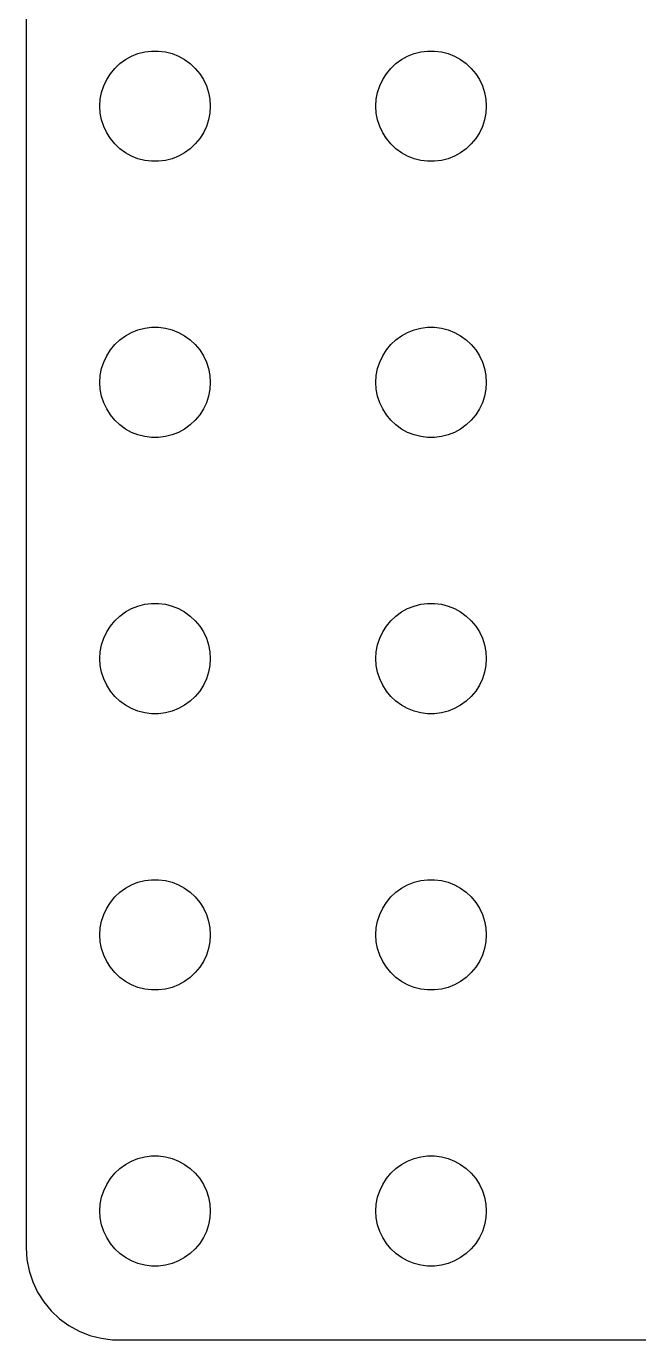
# Model space of a CAD drawing. Header units: metres. Extents: x -134 to 134, y -134 to 134.
# Drawn here: x -134.5 to -101.2, y -134.5 to -63.2 of the extents above; entities that cross this region are included whole.
import ezdxf

# ---------------------------------------------------------------- set-up
doc = ezdxf.new("R2010")
doc.units = ezdxf.units.M

msp = doc.modelspace()

# ---------------------------------------------------------------- linework, layer by layer
for p, q in [((-134.5, 129.5), (-134.5, -129.5)), ((-129.107, -64.967), (-128.777, -64.7855)), ((-128.777, -64.7855), (-128.427, -64.6468)), ((-128.427, -64.6468), (-128.062, -64.5531)), ((-128.062, -64.5531), (-127.688, -64.5059)), ((-127.688, -64.5059), (-127.312, -64.5059)), ((-127.312, -64.5059), (-126.938, -64.5531)), ((-126.938, -64.5531), (-126.573, -64.6468)), ((-126.573, -64.6468), (-126.223, -64.7855)), ((-126.223, -64.7855), (-125.893, -64.967)), ((-114.107, -64.967), (-113.777, -64.7855)), ((-113.777, -64.7855), (-113.427, -64.6468)), ((-113.427, -64.6468), (-113.062, -64.5531)), ((-113.062, -64.5531), (-112.688, -64.5059)), ((-112.688, -64.5059), (-112.312, -64.5059)), ((-112.312, -64.5059), (-111.938, -64.5531)), ((-111.938, -64.5531), (-111.573, -64.6468)), ((-111.573, -64.6468), (-111.223, -64.7855)), ((-111.223, -64.7855), (-110.893, -64.967)), ((-129.927, -65.7366), (-129.687, -65.4464)), ((-129.687, -65.4464), (-129.412, -65.1885)), ((-129.412, -65.1885), (-129.107, -64.967)), ((-125.893, -64.967), (-125.588, -65.1885)), ((-125.588, -65.1885), (-125.313, -65.4464)), ((-125.313, -65.4464), (-125.073, -65.7366)), ((-114.927, -65.7366), (-114.687, -65.4464)), ((-114.687, -65.4464), (-114.412, -65.1885)), ((-114.412, -65.1885), (-114.107, -64.967)), ((-110.893, -64.967), (-110.588, -65.1885)), ((-110.588, -65.1885), (-110.313, -65.4464)), ((-110.313, -65.4464), (-110.073, -65.7366)), ((-130.289, -66.3956), (-130.129, -66.0547)), ((-130.129, -66.0547), (-129.927, -65.7366)), ((-125.073, -65.7366), (-124.871, -66.0547)), ((-124.871, -66.0547), (-124.711, -66.3956)), ((-115.289, -66.3956), (-115.129, -66.0547)), ((-115.129, -66.0547), (-114.927, -65.7366)), ((-110.073, -65.7366), (-109.871, -66.0547)), ((-109.871, -66.0547), (-109.711, -66.3956)), ((-130.476, -67.124), (-130.406, -66.7539)), ((-130.406, -66.7539), (-130.289, -66.3956)), ((-124.711, -66.3956), (-124.594, -66.7539)), ((-124.594, -66.7539), (-124.524, -67.124)), ((-115.476, -67.124), (-115.406, -66.7539)), ((-115.406, -66.7539), (-115.289, -66.3956)), ((-109.711, -66.3956), (-109.594, -66.7539)), ((-109.594, -66.7539), (-109.524, -67.124)), ((-130.5, -67.5), (-130.476, -67.124)), ((-130.476, -67.876), (-130.5, -67.5)), ((-124.524, -67.124), (-124.5, -67.5)), ((-124.5, -67.5), (-124.524, -67.876)), ((-115.5, -67.5), (-115.476, -67.124)), ((-115.476, -67.876), (-115.5, -67.5)), ((-109.524, -67.124), (-109.5, -67.5)), ((-109.5, -67.5), (-109.524, -67.876)), ((-130.406, -68.2461), (-130.476, -67.876)), ((-130.289, -68.6044), (-130.406, -68.2461)), ((-124.594, -68.2461), (-124.711, -68.6044)), ((-124.524, -67.876), (-124.594, -68.2461)), ((-115.406, -68.2461), (-115.476, -67.876)), ((-115.289, -68.6044), (-115.406, -68.2461)), ((-109.594, -68.2461), (-109.711, -68.6044)), ((-109.524, -67.876), (-109.594, -68.2461)), ((-130.129, -68.9453), (-130.289, -68.6044)), ((-129.927, -69.2634), (-130.129, -68.9453)), ((-124.871, -68.9453), (-125.073, -69.2634)), ((-124.711, -68.6044), (-124.871, -68.9453)), ((-115.129, -68.9453), (-115.289, -68.6044)), ((-114.927, -69.2634), (-115.129, -68.9453)), ((-109.871, -68.9453), (-110.073, -69.2634)), ((-109.711, -68.6044), (-109.871, -68.9453)), ((-129.687, -69.5536), (-129.927, -69.2634)), ((-129.412, -69.8115), (-129.687, -69.5536)), ((-129.107, -70.033), (-129.412, -69.8115)), ((-125.588, -69.8115), (-125.893, -70.033)), ((-125.313, -69.5536), (-125.588, -69.8115)), ((-125.073, -69.2634), (-125.313, -69.5536)), ((-114.687, -69.5536), (-114.927, -69.2634)), ((-114.412, -69.8115), (-114.687, -69.5536)), ((-114.107, -70.033), (-114.412, -69.8115)), ((-110.588, -69.8115), (-110.893, -70.033)), ((-110.313, -69.5536), (-110.588, -69.8115)), ((-110.073, -69.2634), (-110.313, -69.5536)), ((-128.777, -70.2145), (-129.107, -70.033)), ((-128.427, -70.3532), (-128.777, -70.2145)), ((-128.062, -70.4469), (-128.427, -70.3532)), ((-127.688, -70.4941), (-128.062, -70.4469)), ((-127.312, -70.4941), (-127.688, -70.4941)), ((-126.938, -70.4469), (-127.312, -70.4941)), ((-126.573, -70.3532), (-126.938, -70.4469)), ((-126.223, -70.2145), (-126.573, -70.3532)), ((-125.893, -70.033), (-126.223, -70.2145)), ((-113.777, -70.2145), (-114.107, -70.033)), ((-113.427, -70.3532), (-113.777, -70.2145)), ((-113.062, -70.4469), (-113.427, -70.3532)), ((-112.688, -70.4941), (-113.062, -70.4469)), ((-112.312, -70.4941), (-112.688, -70.4941)), ((-111.938, -70.4469), (-112.312, -70.4941)), ((-111.573, -70.3532), (-111.938, -70.4469)), ((-111.223, -70.2145), (-111.573, -70.3532)), ((-110.893, -70.033), (-111.223, -70.2145)), ((-129.107, -79.967), (-128.777, -79.7855)), ((-128.777, -79.7855), (-128.427, -79.6468)), ((-128.427, -79.6468), (-128.062, -79.5531)), ((-128.062, -79.5531), (-127.688, -79.5059)), ((-127.688, -79.5059), (-127.312, -79.5059)), ((-127.312, -79.5059), (-126.938, -79.5531)), ((-126.938, -79.5531), (-126.573, -79.6468)), ((-126.573, -79.6468), (-126.223, -79.7855)), ((-126.223, -79.7855), (-125.893, -79.967)), ((-114.107, -79.967), (-113.777, -79.7855)), ((-113.777, -79.7855), (-113.427, -79.6468)), ((-113.427, -79.6468), (-113.062, -79.5531)), ((-113.062, -79.5531), (-112.688, -79.5059)), ((-112.688, -79.5059), (-112.312, -79.5059)), ((-112.312, -79.5059), (-111.938, -79.5531)), ((-111.938, -79.5531), (-111.573, -79.6468)), ((-111.573, -79.6468), (-111.223, -79.7855)), ((-111.223, -79.7855), (-110.893, -79.967)), ((-129.927, -80.7366), (-129.687, -80.4464)), ((-129.687, -80.4464), (-129.412, -80.1885)), ((-129.412, -80.1885), (-129.107, -79.967)), ((-125.893, -79.967), (-125.588, -80.1885)), ((-125.588, -80.1885), (-125.313, -80.4464)), ((-125.313, -80.4464), (-125.073, -80.7366)), ((-114.927, -80.7366), (-114.687, -80.4464)), ((-114.687, -80.4464), (-114.412, -80.1885)), ((-114.412, -80.1885), (-114.107, -79.967)), ((-110.893, -79.967), (-110.588, -80.1885)), ((-110.588, -80.1885), (-110.313, -80.4464)), ((-110.313, -80.4464), (-110.073, -80.7366)), ((-130.289, -81.3956), (-130.129, -81.0547)), ((-130.129, -81.0547), (-129.927, -80.7366)), ((-125.073, -80.7366), (-124.871, -81.0547)), ((-124.871, -81.0547), (-124.711, -81.3956)), ((-115.289, -81.3956), (-115.129, -81.0547)), ((-115.129, -81.0547), (-114.927, -80.7366)), ((-110.073, -80.7366), (-109.871, -81.0547)), ((-109.871, -81.0547), (-109.711, -81.3956)), ((-130.476, -82.124), (-130.406, -81.7539)), ((-130.406, -81.7539), (-130.289, -81.3956)), ((-124.711, -81.3956), (-124.594, -81.7539)), ((-124.594, -81.7539), (-124.524, -82.124)), ((-115.476, -82.124), (-115.406, -81.7539)), ((-115.406, -81.7539), (-115.289, -81.3956)), ((-109.711, -81.3956), (-109.594, -81.7539)), ((-109.594, -81.7539), (-109.524, -82.124)), ((-130.5, -82.5), (-130.476, -82.124)), ((-130.476, -82.876), (-130.5, -82.5)), ((-124.524, -82.124), (-124.5, -82.5)), ((-124.5, -82.5), (-124.524, -82.876)), ((-115.5, -82.5), (-115.476, -82.124)), ((-115.476, -82.876), (-115.5, -82.5)), ((-109.524, -82.124), (-109.5, -82.5)), ((-109.5, -82.5), (-109.524, -82.876)), ((-130.406, -83.2461), (-130.476, -82.876)), ((-130.289, -83.6044), (-130.406, -83.2461)), ((-124.594, -83.2461), (-124.711, -83.6044)), ((-124.524, -82.876), (-124.594, -83.2461)), ((-115.406, -83.2461), (-115.476, -82.876)), ((-115.289, -83.6044), (-115.406, -83.2461)), ((-109.594, -83.2461), (-109.711, -83.6044)), ((-109.524, -82.876), (-109.594, -83.2461)), ((-130.129, -83.9453), (-130.289, -83.6044)), ((-129.927, -84.2634), (-130.129, -83.9453)), ((-124.871, -83.9453), (-125.073, -84.2634)), ((-124.711, -83.6044), (-124.871, -83.9453)), ((-115.129, -83.9453), (-115.289, -83.6044)), ((-114.927, -84.2634), (-115.129, -83.9453)), ((-109.871, -83.9453), (-110.073, -84.2634)), ((-109.711, -83.6044), (-109.871, -83.9453)), ((-129.687, -84.5536), (-129.927, -84.2634)), ((-129.412, -84.8115), (-129.687, -84.5536)), ((-129.107, -85.033), (-129.412, -84.8115)), ((-125.588, -84.8115), (-125.893, -85.033)), ((-125.313, -84.5536), (-125.588, -84.8115)), ((-125.073, -84.2634), (-125.313, -84.5536)), ((-114.687, -84.5536), (-114.927, -84.2634)), ((-114.412, -84.8115), (-114.687, -84.5536)), ((-114.107, -85.033), (-114.412, -84.8115)), ((-110.588, -84.8115), (-110.893, -85.033)), ((-110.313, -84.5536), (-110.588, -84.8115)), ((-110.073, -84.2634), (-110.313, -84.5536)), ((-128.777, -85.2145), (-129.107, -85.033)), ((-128.427, -85.3532), (-128.777, -85.2145)), ((-128.062, -85.4469), (-128.427, -85.3532)), ((-127.688, -85.4941), (-128.062, -85.4469)), ((-127.312, -85.4941), (-127.688, -85.4941)), ((-126.938, -85.4469), (-127.312, -85.4941)), ((-126.573, -85.3532), (-126.938, -85.4469)), ((-126.223, -85.2145), (-126.573, -85.3532)), ((-125.893, -85.033), (-126.223, -85.2145)), ((-113.777, -85.2145), (-114.107, -85.033)), ((-113.427, -85.3532), (-113.777, -85.2145)), ((-113.062, -85.4469), (-113.427, -85.3532)), ((-112.688, -85.4941), (-113.062, -85.4469)), ((-112.312, -85.4941), (-112.688, -85.4941)), ((-111.938, -85.4469), (-112.312, -85.4941)), ((-111.573, -85.3532), (-111.938, -85.4469)), ((-111.223, -85.2145), (-111.573, -85.3532)), ((-110.893, -85.033), (-111.223, -85.2145)), ((-129.107, -94.967), (-128.777, -94.7855)), ((-128.777, -94.7855), (-128.427, -94.6468)), ((-128.427, -94.6468), (-128.062, -94.5531)), ((-128.062, -94.5531), (-127.688, -94.5059)), ((-127.688, -94.5059), (-127.312, -94.5059)), ((-127.312, -94.5059), (-126.938, -94.5531)), ((-126.938, -94.5531), (-126.573, -94.6468)), ((-126.573, -94.6468), (-126.223, -94.7855)), ((-126.223, -94.7855), (-125.893, -94.967)), ((-114.107, -94.967), (-113.777, -94.7855)), ((-113.777, -94.7855), (-113.427, -94.6468)), ((-113.427, -94.6468), (-113.062, -94.5531)), ((-113.062, -94.5531), (-112.688, -94.5059)), ((-112.688, -94.5059), (-112.312, -94.5059)), ((-112.312, -94.5059), (-111.938, -94.5531)), ((-111.938, -94.5531), (-111.573, -94.6468)), ((-111.573, -94.6468), (-111.223, -94.7855)), ((-111.223, -94.7855), (-110.893, -94.967)), ((-129.927, -95.7366), (-129.687, -95.4464)), ((-129.687, -95.4464), (-129.412, -95.1885)), ((-129.412, -95.1885), (-129.107, -94.967)), ((-125.893, -94.967), (-125.588, -95.1885)), ((-125.588, -95.1885), (-125.313, -95.4464)), ((-125.313, -95.4464), (-125.073, -95.7366)), ((-114.927, -95.7366), (-114.687, -95.4464)), ((-114.687, -95.4464), (-114.412, -95.1885)), ((-114.412, -95.1885), (-114.107, -94.967)), ((-110.893, -94.967), (-110.588, -95.1885)), ((-110.588, -95.1885), (-110.313, -95.4464)), ((-110.313, -95.4464), (-110.073, -95.7366)), ((-130.289, -96.3956), (-130.129, -96.0547)), ((-130.129, -96.0547), (-129.927, -95.7366)), ((-125.073, -95.7366), (-124.871, -96.0547)), ((-124.871, -96.0547), (-124.711, -96.3956)), ((-115.289, -96.3956), (-115.129, -96.0547)), ((-115.129, -96.0547), (-114.927, -95.7366)), ((-110.073, -95.7366), (-109.871, -96.0547)), ((-109.871, -96.0547), (-109.711, -96.3956)), ((-130.476, -97.124), (-130.406, -96.7539)), ((-130.406, -96.7539), (-130.289, -96.3956)), ((-124.711, -96.3956), (-124.594, -96.7539)), ((-124.594, -96.7539), (-124.524, -97.124)), ((-115.476, -97.124), (-115.406, -96.7539)), ((-115.406, -96.7539), (-115.289, -96.3956)), ((-109.711, -96.3956), (-109.594, -96.7539)), ((-109.594, -96.7539), (-109.524, -97.124)), ((-130.5, -97.5), (-130.476, -97.124)), ((-130.476, -97.876), (-130.5, -97.5)), ((-124.524, -97.124), (-124.5, -97.5)), ((-124.5, -97.5), (-124.524, -97.876)), ((-115.5, -97.5), (-115.476, -97.124)), ((-115.476, -97.876), (-115.5, -97.5)), ((-109.524, -97.124), (-109.5, -97.5)), ((-109.5, -97.5), (-109.524, -97.876)), ((-130.406, -98.2461), (-130.476, -97.876)), ((-130.289, -98.6044), (-130.406, -98.2461)), ((-124.594, -98.2461), (-124.711, -98.6044)), ((-124.524, -97.876), (-124.594, -98.2461)), ((-115.406, -98.2461), (-115.476, -97.876)), ((-115.289, -98.6044), (-115.406, -98.2461)), ((-109.594, -98.2461), (-109.711, -98.6044)), ((-109.524, -97.876), (-109.594, -98.2461)), ((-130.129, -98.9453), (-130.289, -98.6044)), ((-129.927, -99.2634), (-130.129, -98.9453)), ((-124.871, -98.9453), (-125.073, -99.2634)), ((-124.711, -98.6044), (-124.871, -98.9453)), ((-115.129, -98.9453), (-115.289, -98.6044)), ((-114.927, -99.2634), (-115.129, -98.9453)), ((-109.871, -98.9453), (-110.073, -99.2634)), ((-109.711, -98.6044), (-109.871, -98.9453)), ((-129.687, -99.5536), (-129.927, -99.2634)), ((-129.412, -99.8115), (-129.687, -99.5536)), ((-129.107, -100.033), (-129.412, -99.8115)), ((-125.588, -99.8115), (-125.893, -100.033)), ((-125.313, -99.5536), (-125.588, -99.8115)), ((-125.073, -99.2634), (-125.313, -99.5536)), ((-114.687, -99.5536), (-114.927, -99.2634)), ((-114.412, -99.8115), (-114.687, -99.5536)), ((-114.107, -100.033), (-114.412, -99.8115)), ((-110.588, -99.8115), (-110.893, -100.033)), ((-110.313, -99.5536), (-110.588, -99.8115)), ((-110.073, -99.2634), (-110.313, -99.5536)), ((-128.777, -100.214), (-129.107, -100.033)), ((-128.427, -100.353), (-128.777, -100.214)), ((-128.062, -100.447), (-128.427, -100.353)), ((-127.688, -100.494), (-128.062, -100.447)), ((-127.312, -100.494), (-127.688, -100.494)), ((-126.938, -100.447), (-127.312, -100.494)), ((-126.573, -100.353), (-126.938, -100.447)), ((-126.223, -100.214), (-126.573, -100.353)), ((-125.893, -100.033), (-126.223, -100.214)), ((-113.777, -100.214), (-114.107, -100.033)), ((-113.427, -100.353), (-113.777, -100.214)), ((-113.062, -100.447), (-113.427, -100.353)), ((-112.688, -100.494), (-113.062, -100.447)), ((-112.312, -100.494), (-112.688, -100.494)), ((-111.938, -100.447), (-112.312, -100.494)), ((-111.573, -100.353), (-111.938, -100.447)), ((-111.223, -100.214), (-111.573, -100.353)), ((-110.893, -100.033), (-111.223, -100.214)), ((-129.107, -109.967), (-128.777, -109.786)), ((-128.777, -109.786), (-128.427, -109.647)), ((-128.427, -109.647), (-128.062, -109.553)), ((-128.062, -109.553), (-127.688, -109.506)), ((-127.688, -109.506), (-127.312, -109.506)), ((-127.312, -109.506), (-126.938, -109.553)), ((-126.938, -109.553), (-126.573, -109.647)), ((-126.573, -109.647), (-126.223, -109.786)), ((-126.223, -109.786), (-125.893, -109.967)), ((-114.107, -109.967), (-113.777, -109.786)), ((-113.777, -109.786), (-113.427, -109.647)), ((-113.427, -109.647), (-113.062, -109.553)), ((-113.062, -109.553), (-112.688, -109.506)), ((-112.688, -109.506), (-112.312, -109.506)), ((-112.312, -109.506), (-111.938, -109.553)), ((-111.938, -109.553), (-111.573, -109.647)), ((-111.573, -109.647), (-111.223, -109.786)), ((-111.223, -109.786), (-110.893, -109.967)), ((-129.927, -110.737), (-129.687, -110.446)), ((-129.687, -110.446), (-129.412, -110.188)), ((-129.412, -110.188), (-129.107, -109.967)), ((-125.893, -109.967), (-125.588, -110.188)), ((-125.588, -110.188), (-125.313, -110.446)), ((-125.313, -110.446), (-125.073, -110.737)), ((-114.927, -110.737), (-114.687, -110.446)), ((-114.687, -110.446), (-114.412, -110.188)), ((-114.412, -110.188), (-114.107, -109.967)), ((-110.893, -109.967), (-110.588, -110.188)), ((-110.588, -110.188), (-110.313, -110.446)), ((-110.313, -110.446), (-110.073, -110.737)), ((-130.289, -111.396), (-130.129, -111.055)), ((-130.129, -111.055), (-129.927, -110.737)), ((-125.073, -110.737), (-124.871, -111.055)), ((-124.871, -111.055), (-124.711, -111.396)), ((-115.289, -111.396), (-115.129, -111.055)), ((-115.129, -111.055), (-114.927, -110.737)), ((-110.073, -110.737), (-109.871, -111.055)), ((-109.871, -111.055), (-109.711, -111.396)), ((-130.476, -112.124), (-130.406, -111.754)), ((-130.406, -111.754), (-130.289, -111.396)), ((-124.711, -111.396), (-124.594, -111.754)), ((-124.594, -111.754), (-124.524, -112.124)), ((-115.476, -112.124), (-115.406, -111.754)), ((-115.406, -111.754), (-115.289, -111.396)), ((-109.711, -111.396), (-109.594, -111.754)), ((-109.594, -111.754), (-109.524, -112.124)), ((-130.5, -112.5), (-130.476, -112.124)), ((-130.476, -112.876), (-130.5, -112.5)), ((-124.524, -112.124), (-124.5, -112.5)), ((-124.5, -112.5), (-124.524, -112.876)), ((-115.5, -112.5), (-115.476, -112.124)), ((-115.476, -112.876), (-115.5, -112.5)), ((-109.524, -112.124), (-109.5, -112.5)), ((-109.5, -112.5), (-109.524, -112.876)), ((-130.406, -113.246), (-130.476, -112.876)), ((-130.289, -113.604), (-130.406, -113.246)), ((-124.594, -113.246), (-124.711, -113.604)), ((-124.524, -112.876), (-124.594, -113.246)), ((-115.406, -113.246), (-115.476, -112.876)), ((-115.289, -113.604), (-115.406, -113.246)), ((-109.594, -113.246), (-109.711, -113.604)), ((-109.524, -112.876), (-109.594, -113.246)), ((-130.129, -113.945), (-130.289, -113.604)), ((-129.927, -114.263), (-130.129, -113.945)), ((-124.871, -113.945), (-125.073, -114.263)), ((-124.711, -113.604), (-124.871, -113.945)), ((-115.129, -113.945), (-115.289, -113.604)), ((-114.927, -114.263), (-115.129, -113.945)), ((-109.871, -113.945), (-110.073, -114.263)), ((-109.711, -113.604), (-109.871, -113.945)), ((-129.687, -114.554), (-129.927, -114.263)), ((-129.412, -114.812), (-129.687, -114.554)), ((-129.107, -115.033), (-129.412, -114.812)), ((-125.588, -114.812), (-125.893, -115.033)), ((-125.313, -114.554), (-125.588, -114.812)), ((-125.073, -114.263), (-125.313, -114.554)), ((-114.687, -114.554), (-114.927, -114.263)), ((-114.412, -114.812), (-114.687, -114.554)), ((-114.107, -115.033), (-114.412, -114.812)), ((-110.588, -114.812), (-110.893, -115.033)), ((-110.313, -114.554), (-110.588, -114.812)), ((-110.073, -114.263), (-110.313, -114.554)), ((-128.777, -115.214), (-129.107, -115.033)), ((-128.427, -115.353), (-128.777, -115.214)), ((-128.062, -115.447), (-128.427, -115.353)), ((-127.688, -115.494), (-128.062, -115.447)), ((-127.312, -115.494), (-127.688, -115.494)), ((-126.938, -115.447), (-127.312, -115.494)), ((-126.573, -115.353), (-126.938, -115.447)), ((-126.223, -115.214), (-126.573, -115.353)), ((-125.893, -115.033), (-126.223, -115.214)), ((-113.777, -115.214), (-114.107, -115.033)), ((-113.427, -115.353), (-113.777, -115.214)), ((-113.062, -115.447), (-113.427, -115.353)), ((-112.688, -115.494), (-113.062, -115.447)), ((-112.312, -115.494), (-112.688, -115.494)), ((-111.938, -115.447), (-112.312, -115.494)), ((-111.573, -115.353), (-111.938, -115.447)), ((-111.223, -115.214), (-111.573, -115.353)), ((-110.893, -115.033), (-111.223, -115.214)), ((-129.107, -124.967), (-128.777, -124.786)), ((-128.777, -124.786), (-128.427, -124.647)), ((-128.427, -124.647), (-128.062, -124.553)), ((-128.062, -124.553), (-127.688, -124.506)), ((-127.688, -124.506), (-127.312, -124.506)), ((-127.312, -124.506), (-126.938, -124.553)), ((-126.938, -124.553), (-126.573, -124.647)), ((-126.573, -124.647), (-126.223, -124.786)), ((-126.223, -124.786), (-125.893, -124.967)), ((-114.107, -124.967), (-113.777, -124.786)), ((-113.777, -124.786), (-113.427, -124.647)), ((-113.427, -124.647), (-113.062, -124.553)), ((-113.062, -124.553), (-112.688, -124.506)), ((-112.688, -124.506), (-112.312, -124.506)), ((-112.312, -124.506), (-111.938, -124.553)), ((-111.938, -124.553), (-111.573, -124.647)), ((-111.573, -124.647), (-111.223, -124.786)), ((-111.223, -124.786), (-110.893, -124.967)), ((-129.927, -125.737), (-129.687, -125.446)), ((-129.687, -125.446), (-129.412, -125.188)), ((-129.412, -125.188), (-129.107, -124.967)), ((-125.893, -124.967), (-125.588, -125.188)), ((-125.588, -125.188), (-125.313, -125.446)), ((-125.313, -125.446), (-125.073, -125.737)), ((-114.927, -125.737), (-114.687, -125.446)), ((-114.687, -125.446), (-114.412, -125.188)), ((-114.412, -125.188), (-114.107, -124.967)), ((-110.893, -124.967), (-110.588, -125.188)), ((-110.588, -125.188), (-110.313, -125.446)), ((-110.313, -125.446), (-110.073, -125.737)), ((-130.289, -126.396), (-130.129, -126.055)), ((-130.129, -126.055), (-129.927, -125.737)), ((-125.073, -125.737), (-124.871, -126.055)), ((-124.871, -126.055), (-124.711, -126.396)), ((-115.289, -126.396), (-115.129, -126.055)), ((-115.129, -126.055), (-114.927, -125.737)), ((-110.073, -125.737), (-109.871, -126.055)), ((-109.871, -126.055), (-109.711, -126.396)), ((-130.476, -127.124), (-130.406, -126.754)), ((-130.406, -126.754), (-130.289, -126.396)), ((-124.711, -126.396), (-124.594, -126.754)), ((-124.594, -126.754), (-124.524, -127.124)), ((-115.476, -127.124), (-115.406, -126.754)), ((-115.406, -126.754), (-115.289, -126.396)), ((-109.711, -126.396), (-109.594, -126.754)), ((-109.594, -126.754), (-109.524, -127.124)), ((-130.5, -127.5), (-130.476, -127.124)), ((-130.476, -127.876), (-130.5, -127.5)), ((-124.524, -127.124), (-124.5, -127.5)), ((-124.5, -127.5), (-124.524, -127.876)), ((-115.5, -127.5), (-115.476, -127.124)), ((-115.476, -127.876), (-115.5, -127.5)), ((-109.524, -127.124), (-109.5, -127.5)), ((-109.5, -127.5), (-109.524, -127.876)), ((-130.406, -128.246), (-130.476, -127.876)), ((-130.289, -128.604), (-130.406, -128.246)), ((-124.594, -128.246), (-124.711, -128.604)), ((-124.524, -127.876), (-124.594, -128.246)), ((-115.406, -128.246), (-115.476, -127.876)), ((-115.289, -128.604), (-115.406, -128.246)), ((-109.594, -128.246), (-109.711, -128.604)), ((-109.524, -127.876), (-109.594, -128.246)), ((-130.129, -128.945), (-130.289, -128.604)), ((-129.927, -129.263), (-130.129, -128.945)), ((-124.871, -128.945), (-125.073, -129.263)), ((-124.711, -128.604), (-124.871, -128.945)), ((-115.129, -128.945), (-115.289, -128.604)), ((-114.927, -129.263), (-115.129, -128.945)), ((-109.871, -128.945), (-110.073, -129.263)), ((-109.711, -128.604), (-109.871, -128.945)), ((-134.5, -129.5), (-134.461, -130.127)), ((-129.687, -129.554), (-129.927, -129.263)), ((-129.412, -129.812), (-129.687, -129.554)), ((-129.107, -130.033), (-129.412, -129.812)), ((-125.588, -129.812), (-125.893, -130.033)), ((-125.313, -129.554), (-125.588, -129.812)), ((-125.073, -129.263), (-125.313, -129.554)), ((-114.687, -129.554), (-114.927, -129.263)), ((-114.412, -129.812), (-114.687, -129.554)), ((-114.107, -130.033), (-114.412, -129.812)), ((-110.588, -129.812), (-110.893, -130.033)), ((-110.313, -129.554), (-110.588, -129.812)), ((-110.073, -129.263), (-110.313, -129.554)), ((-134.461, -130.127), (-134.343, -130.743)), ((-128.777, -130.214), (-129.107, -130.033)), ((-128.427, -130.353), (-128.777, -130.214)), ((-128.062, -130.447), (-128.427, -130.353)), ((-127.688, -130.494), (-128.062, -130.447)), ((-127.312, -130.494), (-127.688, -130.494)), ((-126.938, -130.447), (-127.312, -130.494)), ((-126.573, -130.353), (-126.938, -130.447)), ((-126.223, -130.214), (-126.573, -130.353)), ((-125.893, -130.033), (-126.223, -130.214)), ((-113.777, -130.214), (-114.107, -130.033)), ((-113.427, -130.353), (-113.777, -130.214)), ((-113.062, -130.447), (-113.427, -130.353)), ((-112.688, -130.494), (-113.062, -130.447)), ((-112.312, -130.494), (-112.688, -130.494)), ((-111.938, -130.447), (-112.312, -130.494)), ((-111.573, -130.353), (-111.938, -130.447)), ((-111.223, -130.214), (-111.573, -130.353)), ((-110.893, -130.033), (-111.223, -130.214)), ((-134.343, -130.743), (-134.149, -131.341)), ((-134.149, -131.341), (-133.882, -131.909)), ((-133.882, -131.909), (-133.545, -132.439)), ((-133.545, -132.439), (-133.145, -132.923)), ((-133.145, -132.923), (-132.687, -133.353)), ((-132.687, -133.353), (-132.179, -133.722)), ((-132.179, -133.722), (-131.629, -134.024)), ((-131.629, -134.024), (-131.045, -134.255)), ((-131.045, -134.255), (-130.437, -134.411)), ((-130.437, -134.411), (-129.814, -134.49)), ((-129.814, -134.49), (129.814, -134.49))]:
    msp.add_line(p, q)

doc.saveas('drawing.dxf')
